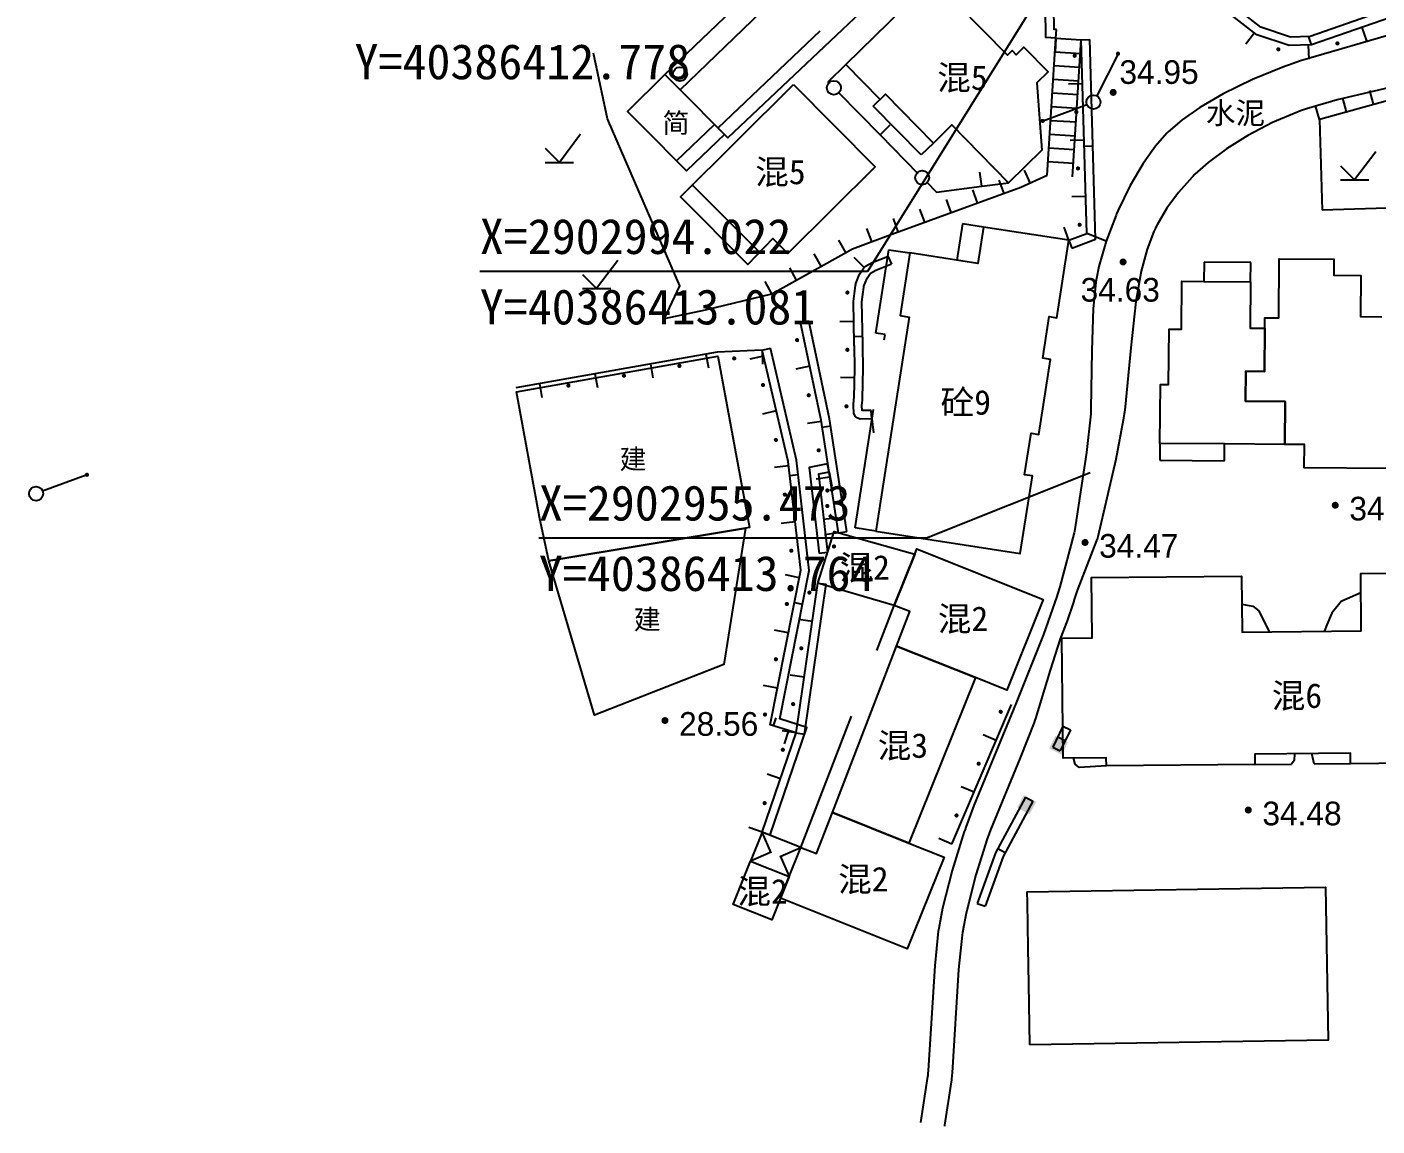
# Model space of a CAD drawing. Header units: metres. Extents: x 36500 to 80772748, y -35000 to 5806266.
# Drawn here: x 40382546.8 to 40382642.6, y 2902093.1 to 2902171.1 of the extents above; entities that cross this region are included whole.
import ezdxf
from ezdxf.enums import TextEntityAlignment as Align

# ---------------------------------------------------------------- set-up
doc = ezdxf.new("R2010")
doc.units = ezdxf.units.M
doc.header["$LTSCALE"] = 10
for name, pattern in [('2', [0]), ('213002', [0]), ('229', [1.5, 1, -0.5]), ('236', [1.5, 1, -0.5]), ('243432', [0])]:
    doc.linetypes.add(name, pattern=pattern)
doc.layers.add('dx', color=252, linetype='Continuous')
doc.layers.add('坐标', color=7, linetype='Continuous')
doc.styles.add('DMZD', font='')
doc.styles.add('HZ', font='')
doc.styles.add('JMHT', font='simhei.ttf')
doc.styles.add('JMST', font='')
doc.styles.add('JMXD', font='')
doc.styles.add('JTXD', font='')
doc.styles.get('DMZD').set_extended_font_data('方正中等线简体')
doc.styles.get('HZ').set_extended_font_data('SimSun')
doc.styles.get('JMST').set_extended_font_data('宋体')
doc.styles.get('JMXD').set_extended_font_data('SimSun')
doc.styles.get('JTXD').set_extended_font_data('SimSun')
doc.linetypes.add('120', pattern='A,0,[149,SSAAA.SHX,S=0.1,R=0,X=0,Y=0],-0.8', length=0.8)

# ---------------------------------------------------------------- blocks, each defined once
blk = doc.blocks.new('914100')
at = {"color": 0, "linetype": 'Continuous', "lineweight": -3, "flags": 128}
for points in [[(1.5, 2), (0, 0)], [(-1, 1), (0, 0)], [(-1, 0), (1, 0)]]:
    blk.add_lwpolyline(points, dxfattribs=at)
blk = doc.blocks.new('2120110')
at = {"color": 0, "style": 'JMHT'}
blk.add_text('简', height=1.4, dxfattribs=at).set_placement((0, 0), align=Align.MIDDLE_CENTER)
blk = doc.blocks.new('238400')
at = {"color": 0, "linetype": 'Continuous', "lineweight": -3}
blk.add_circle((0, 0), 0.5, dxfattribs=at)
blk = doc.blocks.new('2362010')
at = {"linetype": '2'}
blk.add_hatch(color=0, dxfattribs=at).paths.add_polyline_path([(0, 0.5), (0, -0.5), (-1, -0.5), (-1, 0.5)])
blk = doc.blocks.new('5210030')
at = {"linetype": '2'}
h = blk.add_hatch(color=0, dxfattribs=at)
edge = h.paths.add_edge_path(flags=0)
edge.add_arc((3.85, 0), 0.15, 0, 360)
at = {"color": 0, "linetype": 'Continuous', "flags": 128}
blk.add_lwpolyline([(3.8, 0), (0.5, 0)], dxfattribs=at)
blk = doc.blocks.new('513200')
at = {"color": 0, "linetype": 'Continuous', "lineweight": -3}
blk.add_circle((0, 0), 0.5, dxfattribs=at)
blk = doc.blocks.new('gc200')
at = {"linetype": '2'}
h = blk.add_hatch(color=0, dxfattribs=at)
edge = h.paths.add_edge_path(flags=0)
edge.add_arc((0, 0), 0.25, 0, 360)

msp = doc.modelspace()

# ---------------------------------------------------------------- hatches: boundary and pattern name
at = {"layer": 'dx', "linetype": '2'}
h = msp.add_hatch(color=252, dxfattribs=at)
edge = h.paths.add_edge_path(flags=0)
edge.add_arc((40382635.615, 2902169.506), 0.15, 0, 360)
h = msp.add_hatch(color=252, dxfattribs=at)
edge = h.paths.add_edge_path(flags=0)
edge.add_arc((40382639.805, 2902169.929), 0.15, 0, 360)
h = msp.add_hatch(color=252, dxfattribs=at)
edge = h.paths.add_edge_path(flags=0)
edge.add_arc((40382621.162, 2902169.053), 0.15, 0, 360)
h = msp.add_hatch(color=252, dxfattribs=at)
edge = h.paths.add_edge_path(flags=0)
edge.add_arc((40382621.278, 2902165.054), 0.15, 0, 360)
h = msp.add_hatch(color=252, dxfattribs=at)
edge = h.paths.add_edge_path(flags=0)
edge.add_arc((40382621.394, 2902161.056), 0.15, 0, 360)
h = msp.add_hatch(color=252, dxfattribs=at)
edge = h.paths.add_edge_path(flags=0)
edge.add_arc((40382621.511, 2902157.058), 0.15, 0, 360)
h = msp.add_hatch(color=252, dxfattribs=at)
edge = h.paths.add_edge_path(flags=0)
edge.add_arc((40382605.038, 2902152.247), 0.15, 0, 360)
h = msp.add_hatch(color=252, dxfattribs=at)
edge = h.paths.add_edge_path(flags=0)
edge.add_arc((40382601.464, 2902148.87), 0.15, 0, 360)
h = msp.add_hatch(color=252, dxfattribs=at)
edge = h.paths.add_edge_path(flags=0)
edge.add_arc((40382605.035, 2902148.18), 0.15, 0, 360)
h = msp.add_hatch(color=252, dxfattribs=at)
edge = h.paths.add_edge_path(flags=0)
edge.add_arc((40382597.006, 2902147.571), 0.15, 0, 360)
h = msp.add_hatch(color=252, dxfattribs=at)
edge = h.paths.add_edge_path(flags=0)
edge.add_arc((40382589.18, 2902146.341), 0.15, 0, 360)
h = msp.add_hatch(color=252, dxfattribs=at)
edge = h.paths.add_edge_path(flags=0)
edge.add_arc((40382593.118, 2902147.04), 0.15, 0, 360)
h = msp.add_hatch(color=252, dxfattribs=at)
edge = h.paths.add_edge_path(flags=0)
edge.add_arc((40382585.241, 2902145.641), 0.15, 0, 360)
h = msp.add_hatch(color=252, dxfattribs=at)
edge = h.paths.add_edge_path(flags=0)
edge.add_arc((40382599.049, 2902145.68), 0.15, 0, 360)
h = msp.add_hatch(color=252, dxfattribs=at)
edge = h.paths.add_edge_path(flags=0)
edge.add_arc((40382602.293, 2902144.957), 0.15, 0, 360)
h = msp.add_hatch(color=252, dxfattribs=at)
edge = h.paths.add_edge_path(flags=0)
edge.add_arc((40382604.97, 2902144.169), 0.15, 0, 360)
h = msp.add_hatch(color=252, dxfattribs=at)
edge = h.paths.add_edge_path(flags=0)
edge.add_arc((40382599.96, 2902141.785), 0.15, 0, 360)
h = msp.add_hatch(color=252, dxfattribs=at)
edge = h.paths.add_edge_path(flags=0)
edge.add_arc((40382603.001, 2902141.05), 0.15, 0, 360)
h = msp.add_hatch(color=252, dxfattribs=at)
edge = h.paths.add_edge_path(flags=0)
edge.add_arc((40382600.6, 2902137.901), 0.15, 0, 360)
h = msp.add_hatch(color=252, dxfattribs=at)
edge = h.paths.add_edge_path(flags=0)
edge.add_arc((40382603.616, 2902138.194), 0.15, 0, 360)
h = msp.add_hatch(color=252, dxfattribs=at)
edge = h.paths.add_edge_path(flags=0)
edge.add_arc((40382603.608, 2902137.097), 0.15, 0, 360)
h = msp.add_hatch(color=252, dxfattribs=at)
edge = h.paths.add_edge_path(flags=0)
edge.add_arc((40382601.058, 2902133.927), 0.15, 0, 360)
h = msp.add_hatch(color=252, dxfattribs=at)
edge = h.paths.add_edge_path(flags=0)
edge.add_arc((40382604.081, 2902134.221), 0.15, 0, 360)
h = msp.add_hatch(color=252, dxfattribs=at)
edge = h.paths.add_edge_path(flags=0)
edge.add_arc((40382602.342, 2902130.95), 0.15, 0, 360)
h = msp.add_hatch(color=252, dxfattribs=at)
edge = h.paths.add_edge_path(flags=0)
edge.add_arc((40382600.74, 2902130.139), 0.15, 0, 360)
h = msp.add_hatch(color=252, dxfattribs=at)
edge = h.paths.add_edge_path(flags=0)
edge.add_arc((40382599.964, 2902126.215), 0.15, 0, 360)
h = msp.add_hatch(color=252, dxfattribs=at)
edge = h.paths.add_edge_path(flags=0)
edge.add_arc((40382601.765, 2902126.992), 0.15, 0, 360)
h = msp.add_hatch(color=252, dxfattribs=at)
edge = h.paths.add_edge_path(flags=0)
edge.add_arc((40382599.188, 2902122.291), 0.15, 0, 360)
h = msp.add_hatch(color=252, dxfattribs=at)
edge = h.paths.add_edge_path(flags=0)
edge.add_arc((40382601.187, 2902123.034), 0.15, 0, 360)
h = msp.add_hatch(color=252, dxfattribs=at)
edge = h.paths.add_edge_path(flags=0)
edge.add_arc((40382615.917, 2902122.484), 0.15, 0, 360)
h = msp.add_hatch(color=252, dxfattribs=at)
edge = h.paths.add_edge_path(flags=0)
edge.add_arc((40382600.457, 2902119.788), 0.15, 0, 360)
h = msp.add_hatch(color=252, dxfattribs=at)
edge = h.paths.add_edge_path(flags=0)
edge.add_arc((40382614.347, 2902118.805), 0.15, 0, 360)
h = msp.add_hatch(color=252, dxfattribs=at)
edge = h.paths.add_edge_path(flags=0)
edge.add_arc((40382599.164, 2902116.003), 0.15, 0, 360)
h = msp.add_hatch(color=252, dxfattribs=at)
edge = h.paths.add_edge_path(flags=0)
edge.add_arc((40382612.778, 2902115.125), 0.15, 0, 360)

# ---------------------------------------------------------------- linework, layer by layer
at = {"layer": 'dx', "color": 252, "linetype": 'Continuous', "lineweight": -3, "flags": 128}
for points in [[(40382591.618, 2902195.361), (40382602.657, 2902183.975), (40382610.218, 2902176.177), (40382596.564, 2902163.227), (40382596.317, 2902163.475), (40382593.174, 2902166.632), (40382600.209, 2902173.442), (40382590.306, 2902183.798), (40382590.137, 2902183.975), (40382585.295, 2902189.29)], [(40382611.108, 2902174.494), (40382616.389, 2902169.102), (40382616.717, 2902169.424), (40382617.006, 2902169.129), (40382617.549, 2902169.661), (40382619.27, 2902167.903), (40382618.483, 2902167.132), (40382618.829, 2902162.358), (40382616.467, 2902160.045), (40382612.453, 2902164.143), (40382611.133, 2902162.85), (40382607.732, 2902166.322), (40382607.35, 2902165.948), (40382604.918, 2902168.431)], [(40382593.174, 2902166.632), (40382596.317, 2902163.475), (40382593.622, 2902160.887), (40382590.49, 2902164.033), (40382589.432, 2902165.096), (40382592.08, 2902167.731)], [(40382601.211, 2902167.003), (40382607.011, 2902161.165), (40382600.813, 2902155.007), (40382599.756, 2902156.071), (40382597.963, 2902154.234), (40382593.202, 2902159.029)], [(40382607.06, 2902135.316), (40382617.302, 2902133.724), (40382618.157, 2902139.229), (40382617.611, 2902139.313), (40382618.07, 2902142.265), (40382618.616, 2902142.18), (40382619.442, 2902147.499), (40382618.896, 2902147.584), (40382619.354, 2902150.535), (40382619.901, 2902150.45), (40382620.756, 2902155.954), (40382614.686, 2902156.897), (40382614.284, 2902154.31), (40382609.468, 2902155.058), (40382608.777, 2902150.608), (40382609.42, 2902150.508)], [(40382634.656, 2902149.717), (40382634.631, 2902146.646), (40382633.298, 2902146.657), (40382633.281, 2902144.527), (40382636.103, 2902144.504), (40382636.078, 2902141.469), (40382631.795, 2902141.504), (40382627.207, 2902141.541), (40382627.241, 2902145.728), (40382627.824, 2902145.723), (40382627.856, 2902149.647), (40382628.74, 2902149.64), (40382628.768, 2902153.054), (40382630.329, 2902153.041), (40382633.64, 2902153.014), (40382633.613, 2902149.725)], [(40382608.354, 2902130.027), (40382602.945, 2902131.622), (40382604.103, 2902135.281), (40382609.818, 2902133.677)], [(40382614.118, 2902124.911), (40382608.528, 2902127.143), (40382609.474, 2902129.595), (40382608.354, 2902130.027), (40382609.818, 2902133.677), (40382609.97, 2902134.054), (40382618.921, 2902130.465), (40382616.337, 2902124.021)], [(40382640.74, 2902118.78), (40382640.733, 2902119.544), (40382633.946, 2902119.479), (40382633.953, 2902118.74), (40382623.408, 2902118.639), (40382623.402, 2902119.228), (40382620.336, 2902119.199), (40382620.255, 2902127.719), (40382622.399, 2902127.739), (40382622.358, 2902132.009), (40382632.997, 2902132.111), (40382633.035, 2902128.145), (40382641.493, 2902128.226), (40382641.454, 2902132.292), (40382655.23, 2902132.424), (40382655.273, 2902127.951), (40382651.859, 2902127.918), (40382651.897, 2902123.936), (40382650.691, 2902123.925), (40382650.74, 2902118.901)], [(40382609.406, 2902113.162), (40382603.977, 2902115.34), (40382608.528, 2902127.143), (40382614.118, 2902124.911)], [(40382609.406, 2902113.162), (40382611.895, 2902112.163), (40382609.286, 2902105.658), (40382600.293, 2902109.264), (40382600.903, 2902110.785), (40382601.731, 2902112.849), (40382602.851, 2902112.418), (40382603.977, 2902115.34)], [(40382601.731, 2902112.849), (40382598.991, 2902113.948), (40382598.163, 2902111.884), (40382600.903, 2902110.785)], [(40382600.293, 2902109.264), (40382599.671, 2902107.713), (40382596.931, 2902108.812), (40382598.163, 2902111.884), (40382600.903, 2902110.785)], [(40382617.969, 2902098.848), (40382617.902, 2902103.155), (40382617.863, 2902105.731), (40382617.813, 2902108.943), (40382617.801, 2902109.704), (40382638.968, 2902110.032), (40382639.137, 2902099.176)]]:
    msp.add_lwpolyline(points, close=True, dxfattribs=at)
for points in [[(40382653.085, 2902194.106), (40382655.34, 2902194.985), (40382657.886, 2902187.037), (40382657.963, 2902184.568), (40382657.824, 2902183.975), (40382657.159, 2902181.146), (40382656.108, 2902179.126), (40382652.641, 2902175.669), (40382649.414, 2902173.795), (40382644.243, 2902171.995), (40382637.968, 2902169.821), (40382636.385, 2902169.777), (40382634.079, 2902170.543), (40382632.172, 2902172.019), (40382629.572, 2902175.199), (40382628.386, 2902177.643), (40382626.408, 2902183.975)], [(40382653.303, 2902193.547), (40382654.963, 2902194.194), (40382657.289, 2902186.934), (40382657.361, 2902184.628), (40382657.24, 2902184.113), (40382656.592, 2902181.356), (40382655.619, 2902179.486), (40382652.272, 2902176.149), (40382649.163, 2902174.343), (40382644.046, 2902172.562), (40382637.859, 2902170.418), (40382636.474, 2902170.38), (40382634.365, 2902171.08), (40382632.593, 2902172.452), (40382630.081, 2902175.524), (40382628.946, 2902177.864), (40382626.981, 2902184.154)], [(40382619.832, 2902170.308), (40382619.123, 2902170.355), (40382619.086, 2902172.451)], [(40382619.871, 2902170.907), (40382619.713, 2902170.917), (40382619.686, 2902172.461)], [(40382619.212, 2902160.577), (40382619.832, 2902170.308)], [(40382619.832, 2902170.308), (40382619.766, 2902169.31)], [(40382619.832, 2902170.308), (40382619.871, 2902170.907)], [(40382619.832, 2902170.308), (40382621.629, 2902170.189)], [(40382644.343, 2902170.773), (40382637.195, 2902168.684), (40382636.333, 2902168.391), (40382636.118, 2902168.315), (40382635.937, 2902168.249), (40382633.783, 2902167.374), (40382631.69, 2902166.357), (40382630.03, 2902165.39), (40382628.79, 2902164.513), (40382627.935, 2902163.775), (40382627.8, 2902163.643), (40382627.705, 2902163.547), (40382626.898, 2902162.627), (40382626.021, 2902161.398), (40382625.107, 2902159.842), (40382624.252, 2902158.087), (40382624.14, 2902157.832), (40382624.101, 2902157.741), (40382623.398, 2902155.892), (40382622.884, 2902154.102), (40382622.706, 2902153.243), (40382622.689, 2902153.147), (40382622.659, 2902152.964), (40382622.463, 2902151.116), (40382622.388, 2902148.123), (40382622.319, 2902143.995), (40382622.308, 2902143.808), (40382622.296, 2902143.636), (40382621.996, 2902140.898), (40382621.146, 2902135.277)], [(40382633.909, 2902170.675), (40382633.297, 2902169.884)], [(40382637.97, 2902169.822), (40382637.773, 2902170.389)], [(40382641.532, 2902171.056), (40382641.859, 2902170.111)], [(40382620.756, 2902155.954), (40382622.029, 2902156.433), (40382621.629, 2902170.189)], [(40382620.967, 2902155.392), (40382622.641, 2902156.023), (40382622.228, 2902170.207)], [(40382621.01, 2902160.463), (40382621.629, 2902170.189)], [(40382621.629, 2902170.189), (40382622.228, 2902170.207)], [(40382637.739, 2902169.815), (40382637.767, 2902168.815)], [(40382604.918, 2902168.431), (40382603.663, 2902167.202), (40382603.776, 2902167.088)], [(40382619.769, 2902169.331), (40382621.567, 2902169.217)], [(40382638.52, 2902164.537), (40382638.635, 2902164.57), (40382643.489, 2902165.926), (40382644.191, 2902166.095), (40382644.308, 2902166.122), (40382644.416, 2902166.147), (40382648.209, 2902167.004), (40382649.466, 2902167.428), (40382649.67, 2902167.515), (40382649.715, 2902167.535), (40382651.662, 2902168.46), (40382651.849, 2902168.524), (40382651.893, 2902168.537), (40382651.954, 2902168.555), (40382652.896, 2902168.725), (40382655.101, 2902168.865)], [(40382619.707, 2902168.358), (40382621.505, 2902168.244)], [(40382604.373, 2902166.48), (40382607.357, 2902163.44)], [(40382619.646, 2902167.386), (40382621.443, 2902167.271)], [(40382621.72, 2902167.068), (40382620.72, 2902167.039)], [(40382645.042, 2902167.147), (40382639.778, 2902165.935), (40382637.619, 2902165.29), (40382637.406, 2902165.216), (40382637.193, 2902165.14), (40382637.025, 2902165.078), (40382635.202, 2902164.313), (40382633.445, 2902163.401), (40382631.924, 2902162.445), (40382630.634, 2902161.474), (40382629.697, 2902160.638), (40382629.568, 2902160.512), (40382629.503, 2902160.447), (40382628.516, 2902159.349), (40382627.699, 2902158.236), (40382627.01, 2902157.055), (40382626.929, 2902156.893), (40382626.89, 2902156.811), (40382626.776, 2902156.567), (40382626.295, 2902155.313), (40382625.872, 2902153.755), (40382625.493, 2902151.611), (40382625.145, 2902148.315), (40382624.709, 2902143.9), (40382624.671, 2902143.627), (40382624.632, 2902143.355), (40382624.605, 2902143.179), (40382624.074, 2902140.395), (40382622.793, 2902134.895), (40382622.756, 2902134.722)], [(40382642.372, 2902165.614), (40382642.103, 2902166.577)], [(40382619.584, 2902166.413), (40382621.381, 2902166.299)], [(40382640.446, 2902165.076), (40382640.177, 2902166.039)], [(40382619.522, 2902165.44), (40382621.319, 2902165.326)], [(40382638.52, 2902164.537), (40382638.24, 2902165.497)], [(40382607.357, 2902163.44), (40382608.07, 2902164.141)], [(40382619.46, 2902164.468), (40382621.257, 2902164.353)], [(40382607.357, 2902163.44), (40382610.042, 2902160.705)], [(40382619.398, 2902163.495), (40382621.196, 2902163.381)], [(40382621.836, 2902163.07), (40382620.836, 2902163.041)], [(40382621.849, 2902162.631), (40382622.449, 2902162.649)], [(40382619.336, 2902162.523), (40382621.134, 2902162.408)], [(40382614.567, 2902159.795), (40382614.436, 2902160.786)], [(40382618.013, 2902160.027), (40382617.596, 2902160.936)], [(40382619.274, 2902161.55), (40382621.072, 2902161.436)], [(40382599.686, 2902152.158), (40382605.407, 2902155.36), (40382607.931, 2902156.293), (40382617.335, 2902159.716), (40382619.212, 2902160.577)], [(40382610.639, 2902160.097), (40382611.351, 2902159.372), (40382614.567, 2902159.795)], [(40382614.567, 2902159.795), (40382616.467, 2902160.045)], [(40382616.157, 2902159.287), (40382615.815, 2902160.226)], [(40382612.398, 2902157.919), (40382612.056, 2902158.859)], [(40382614.277, 2902158.603), (40382613.935, 2902159.543)], [(40382621.952, 2902159.072), (40382620.953, 2902159.042)], [(40382610.518, 2902157.235), (40382610.176, 2902158.175)], [(40382608.639, 2902156.551), (40382608.297, 2902157.491)], [(40382604.922, 2902155.089), (40382604.434, 2902155.962)], [(40382606.762, 2902155.861), (40382606.415, 2902156.799)], [(40382620.756, 2902155.954), (40382620.404, 2902156.89)], [(40382620.756, 2902155.954), (40382620.967, 2902155.392)], [(40382603.177, 2902154.112), (40382602.688, 2902154.985)], [(40382606.78, 2902143.286), (40382606.719, 2902143.28), (40382605.933, 2902143.266), (40382605.666, 2902143.387), (40382605.641, 2902143.413), (40382605.611, 2902143.44), (40382605.496, 2902143.659), (40382605.467, 2902144.24), (40382605.5, 2902144.653), (40382605.502, 2902144.675), (40382605.509, 2902144.763), (40382605.565, 2902146.888), (40382605.529, 2902148.432), (40382605.527, 2902148.506), (40382605.524, 2902148.59), (40382605.464, 2902151.611), (40382605.603, 2902152.74), (40382605.624, 2902152.826), (40382605.637, 2902152.876), (40382605.893, 2902153.552), (40382606.203, 2902154.001), (40382606.272, 2902154.069), (40382606.284, 2902154.079), (40382606.321, 2902154.111), (40382606.782, 2902154.386), (40382607.878, 2902154.803), (40382607.913, 2902154.818)], [(40382606.227, 2902154.024), (40382605.526, 2902154.737)], [(40382606.719, 2902143.883), (40382606.683, 2902143.88), (40382606.086, 2902143.869), (40382606.068, 2902144.231), (40382606.098, 2902144.603), (40382606.1, 2902144.625), (40382606.108, 2902144.731), (40382606.165, 2902146.887), (40382606.129, 2902148.449), (40382606.126, 2902148.528), (40382606.124, 2902148.607), (40382606.065, 2902151.581), (40382606.194, 2902152.632), (40382606.205, 2902152.68), (40382606.209, 2902152.693), (40382606.428, 2902153.271), (40382606.665, 2902153.613), (40382606.676, 2902153.624), (40382607.044, 2902153.844), (40382608.107, 2902154.248), (40382608.158, 2902154.27)], [(40382607.913, 2902154.818), (40382608.158, 2902154.27)], [(40382646.434, 2902139.731), (40382637.455, 2902139.805), (40382637.469, 2902141.457), (40382636.078, 2902141.469), (40382636.103, 2902144.504), (40382633.281, 2902144.527), (40382633.298, 2902146.657), (40382634.631, 2902146.646), (40382634.656, 2902149.717), (40382634.662, 2902150.457), (40382635.646, 2902150.449), (40382635.68, 2902154.643), (40382639.554, 2902154.612), (40382639.545, 2902153.468), (40382641.461, 2902153.453), (40382641.437, 2902150.543), (40382642.965, 2902150.53)], [(40382601.432, 2902153.135), (40382600.943, 2902154.008)], [(40382599.686, 2902152.158), (40382599.198, 2902153.031)], [(40382601.713, 2902150.111), (40382602.3, 2902150.236)], [(40382604.999, 2902135.287), (40382603.772, 2902143.283), (40382602.3, 2902150.236)], [(40382604.406, 2902135.196), (40382603.181, 2902143.175), (40382601.713, 2902150.111)], [(40382605.492, 2902150.191), (40382604.492, 2902150.171)], [(40382598.985, 2902148.15), (40382599.569, 2902148.287)], [(40382599.559, 2902113.754), (40382602.159, 2902121.368), (40382600.248, 2902121.978), (40382602.329, 2902132.508), (40382601.424, 2902140.355), (40382599.569, 2902148.287)], [(40382605.513, 2902149.129), (40382606.113, 2902149.141)], [(40382598.985, 2902148.15), (40382595.8, 2902148.024), (40382581.501, 2902145.485)], [(40382595, 2902147.882), (40382595.175, 2902146.898)], [(40382599.08, 2902147.741), (40382598.107, 2902147.513)], [(40382598.991, 2902113.948), (40382601.393, 2902120.982), (40382599.555, 2902121.569), (40382601.722, 2902132.533), (40382600.832, 2902140.252), (40382598.985, 2902148.15)], [(40382598.985, 2902148.15), (40382599.024, 2902147.151)], [(40382587.123, 2902146.483), (40382587.298, 2902145.499)], [(40382591.061, 2902147.183), (40382591.236, 2902146.198)], [(40382602.368, 2902147.017), (40382601.389, 2902146.81)], [(40382583.185, 2902145.784), (40382583.36, 2902144.799)], [(40382605.546, 2902146.192), (40382604.547, 2902146.218)], [(40382599.991, 2902143.846), (40382599.018, 2902143.618)], [(40382606.78, 2902143.286), (40382606.719, 2902143.883)], [(40382603.192, 2902143.103), (40382602.204, 2902142.951)], [(40382603.256, 2902142.689), (40382603.849, 2902142.78)], [(40382606.78, 2902143.286), (40382606.881, 2902142.291)], [(40382600.867, 2902139.945), (40382599.874, 2902139.831)], [(40382603.633, 2902140.082), (40382602.317, 2902139.829), (40382603.033, 2902133.712)], [(40382603.746, 2902139.493), (40382603.633, 2902140.082)], [(40382600.946, 2902139.265), (40382601.542, 2902139.333)], [(40382603.799, 2902139.149), (40382602.811, 2902138.998)], [(40382603.746, 2902139.493), (40382602.978, 2902139.345), (40382603.629, 2902133.781)], [(40382603.746, 2902139.493), (40382603.935, 2902138.511)], [(40382601.326, 2902135.971), (40382600.332, 2902135.857)], [(40382603.352, 2902136.15), (40382604.345, 2902136.266)], [(40382604.406, 2902135.196), (40382603.418, 2902135.044)], [(40382604.406, 2902135.196), (40382604.999, 2902135.287)], [(40382621.146, 2902135.277), (40382621.123, 2902135.187), (40382620.102, 2902131.364), (40382619.939, 2902130.837), (40382619.886, 2902130.667), (40382618.942, 2902127.966), (40382617.153, 2902123.473), (40382616.742, 2902122.48), (40382616.673, 2902122.313), (40382614.004, 2902115.822), (40382613.439, 2902114.303), (40382613.38, 2902114.133), (40382613.332, 2902113.995), (40382612.461, 2902111.217), (40382611.785, 2902108.538), (40382611.518, 2902107.113), (40382611.487, 2902106.91), (40382611.228, 2902104.449), (40382610.771, 2902097.018), (40382610.749, 2902096.813), (40382610.744, 2902096.763), (40382610.733, 2902096.664), (40382610.732, 2902096.658), (40382610.725, 2902096.591), (40382610.231, 2902093.336)], [(40382622.756, 2902134.722), (40382622.721, 2902134.637), (40382621.346, 2902131.095), (40382621.108, 2902130.393), (40382621.092, 2902130.346), (40382620.603, 2902128.875), (40382620.599, 2902128.864), (40382620.581, 2902128.817), (40382620.186, 2902127.79), (40382620.181, 2902127.779), (40382620.138, 2902127.663), (40382619.415, 2902125.431), (40382618.378, 2902122.001), (40382618.338, 2902121.884), (40382618.279, 2902121.716), (40382617.304, 2902119.22), (40382615.183, 2902114.098), (40382614.998, 2902113.594), (40382614.951, 2902113.462), (40382614.152, 2902110.92), (40382613.464, 2902108.202), (40382613.204, 2902106.829), (40382613.173, 2902106.628), (40382612.923, 2902104.198), (40382612.466, 2902096.86), (40382612.445, 2902096.657), (40382612.44, 2902096.607), (40382612.423, 2902096.458), (40382612.421, 2902096.438), (40382612.413, 2902096.37), (40382611.925, 2902093.149), (40382611.915, 2902093.082)], [(40382603.629, 2902133.781), (40382603.033, 2902133.712)], [(40382601.618, 2902132.004), (40382600.637, 2902132.198)], [(40382601.393, 2902120.982), (40382602.945, 2902131.622)], [(40382601.987, 2902120.896), (40382603.539, 2902131.536)], [(40382602.945, 2902131.622), (40382603.539, 2902131.536)], [(40382601.271, 2902130.248), (40382601.859, 2902130.132)], [(40382600.842, 2902128.08), (40382599.861, 2902128.274)], [(40382602.548, 2902128.899), (40382601.558, 2902129.043)], [(40382600.067, 2902124.156), (40382599.086, 2902124.35)], [(40382601.971, 2902124.94), (40382600.981, 2902125.085)], [(40382612.453, 2902113.09), (40382616.686, 2902123.012)], [(40382599.8, 2902121.49), (40382599.983, 2902122.062)], [(40382601.393, 2902120.982), (40382600.404, 2902121.127)], [(40382600.853, 2902121.155), (40382600.549, 2902120.202)], [(40382601.393, 2902120.982), (40382601.987, 2902120.896)], [(40382615.592, 2902120.448), (40382614.672, 2902120.84)], [(40382620.315, 2902121.455), (40382619.601, 2902119.981)], [(40382620.855, 2902121.194), (40382620.142, 2902119.72)], [(40382620.315, 2902121.455), (40382620.855, 2902121.194)], [(40382619.601, 2902119.981), (40382620.142, 2902119.72)], [(40382600.284, 2902117.734), (40382599.337, 2902118.057)], [(40382614.022, 2902116.769), (40382613.103, 2902117.161)], [(40382617.67, 2902116.432), (40382615.545, 2902112.467), (40382614.244, 2902108.887)], [(40382618.199, 2902116.148), (40382616.095, 2902112.221), (40382614.807, 2902108.682)], [(40382617.67, 2902116.432), (40382618.199, 2902116.148)], [(40382598.991, 2902113.948), (40382598.044, 2902114.271)], [(40382599.62, 2902112.478), (40382598.991, 2902113.948)], [(40382598.991, 2902113.948), (40382599.559, 2902113.754)], [(40382600.26, 2902112.221), (40382601.731, 2902112.849)], [(40382612.453, 2902113.09), (40382611.533, 2902113.482)], [(40382599.634, 2902112.513), (40382598.163, 2902111.884)], [(40382600.274, 2902112.256), (40382600.903, 2902110.785)], [(40382614.244, 2902108.887), (40382614.807, 2902108.682)]]:
    msp.add_lwpolyline(points, dxfattribs=at)
at = {"layer": 'dx', "color": 252, "linetype": '236', "lineweight": -3, "flags": 128}
msp.add_lwpolyline([(40382592.08, 2902167.731), (40382598.095, 2902173.483), (40382589.222, 2902182.762)], dxfattribs=at)
at = {"layer": 'dx', "color": 252, "linetype": '229', "lineweight": -3, "flags": 128}
for points in [[(40382595.858, 2902163.936), (40382609.53, 2902176.902)], [(40382611.133, 2902162.85), (40382610.276, 2902162.011), (40382606.875, 2902165.483), (40382607.732, 2902166.322)], [(40382592.929, 2902161.608), (40382595.611, 2902164.183)], [(40382594.054, 2902159.875), (40382598.815, 2902155.079)], [(40382614.686, 2902156.897), (40382613.204, 2902157.127), (40382612.802, 2902154.54)], [(40382607.06, 2902135.316), (40382605.577, 2902135.546), (40382607.707, 2902149.256), (40382607.064, 2902149.356), (40382607.986, 2902155.288), (40382609.468, 2902155.058)], [(40382633.64, 2902153.014), (40382633.651, 2902154.378), (40382630.34, 2902154.405), (40382630.329, 2902153.041)], [(40382627.207, 2902141.541), (40382627.197, 2902140.342), (40382631.786, 2902140.305), (40382631.795, 2902141.504)], [(40382633.017, 2902130.12), (40382633.809, 2902129.974), (40382634.219, 2902129.644), (40382634.949, 2902128.164)], [(40382641.467, 2902130.939), (40382640.105, 2902130.342), (40382640.071, 2902130.305), (40382639.468, 2902129.569), (40382639.416, 2902129.484), (40382639.412, 2902129.478), (40382639.387, 2902129.436), (40382639.048, 2902128.657), (40382638.885, 2902128.235), (40382638.871, 2902128.201)], [(40382601.731, 2902112.849), (40382608.354, 2902130.027)], [(40382623.408, 2902118.639), (40382621.481, 2902118.533), (40382621.191, 2902118.769), (40382621.072, 2902119.206)], [(40382633.953, 2902118.74), (40382636.546, 2902118.765)], [(40382636.751, 2902119.506), (40382636.731, 2902119.034), (40382636.546, 2902118.765)], [(40382638.143, 2902118.78), (40382637.996, 2902119.518)], [(40382638.143, 2902118.78), (40382640.74, 2902118.805)]]:
    msp.add_lwpolyline(points, dxfattribs=at)
at = {"layer": 'dx', "color": 252, "linetype": '120', "lineweight": -3, "flags": 128}
for points in [[(40382592.049, 2902150.411), (40382593.143, 2902152.719), (40382588.011, 2902164.581), (40382587.027, 2902169.246)], [(40382638.52, 2902164.536), (40382638.722, 2902158.091)], [(40382655.587, 2902158.619), (40382638.722, 2902158.091)], [(40382623.4, 2902155.898), (40382622.029, 2902156.433)], [(40382592.049, 2902150.411), (40382594.964, 2902151.016), (40382599.686, 2902152.158)]]:
    msp.add_lwpolyline(points, dxfattribs=at)
at = {"layer": 'dx', "color": 252, "linetype": '213002', "lineweight": -3, "flags": 128}
for points in [[(40382583.863, 2902133.202), (40382583.198, 2902136.298), (40382581.554, 2902145.189), (40382595.852, 2902147.729), (40382598.1, 2902135.57), (40382597.803, 2902135.515)], [(40382583.863, 2902133.202), (40382597.803, 2902135.515), (40382596.276, 2902125.837), (40382587.081, 2902122.255)]]:
    msp.add_lwpolyline(points, close=True, dxfattribs=at)
at = {"layer": 'dx', "color": 252, "linetype": '243432', "lineweight": -3, "flags": 128}
for points in [[(40382619.958, 2902120.718), (40382620.498, 2902120.457)], [(40382620.315, 2902121.455), (40382620.855, 2902121.194)], [(40382617.67, 2902116.432), (40382618.199, 2902116.148)], [(40382615.708, 2902112.771), (40382616.237, 2902112.487)]]:
    msp.add_lwpolyline(points, dxfattribs=at)
at = {"layer": 'dx', "color": 252, "linetype": 'Continuous', "lineweight": -3}
for centre in [(40382604.074, 2902166.784), (40382610.341, 2902160.401)]:
    msp.add_circle(centre, 0.5, dxfattribs=at)
at = {"layer": '坐标', "color": 252, "linetype": 'Continuous'}
for p, q in [((40382621.582, 2902177.998), (40382606.455, 2902153.73)), ((40382606.455, 2902153.73), (40382578.955, 2902153.73)), ((40382622.265, 2902139.449), (40382610.649, 2902134.811)), ((40382610.649, 2902134.811), (40382583.149, 2902134.811))]:
    msp.add_line(p, q, dxfattribs=at)

# ---------------------------------------------------------------- block references
at = {"layer": 'dx', "color": 252}
for name, p, rotation in [('5210030', (40382622.496, 2902165.766), 63.08426550415165), ('5210030', (40382622.496, 2902165.766), 200.328492202155), ('513200', (40382622.496, 2902165.766), 221.7063831049017), ('5210030', (40382547.471, 2902137.971), 20.32848340844621), ('513200', (40382547.471, 2902137.971), 200.328492202155), ('2362010', (40382619.798, 2902119.661), 243.698991248279), ('2362010', (40382617.991, 2902116.332), 62.19854409722213)]:
    msp.add_blockref(name, p, dxfattribs=dict(at, rotation=rotation))
for name, p in [('238400', (40382593.158, 2902167.751)), ('gc200', (40382623.893, 2902166.453)), ('2120110', (40382592.874, 2902164.285)), ('914100', (40382584.6, 2902161.488)), ('914100', (40382641.025, 2902160.245)), ('914100', (40382587.243, 2902152.528)), ('gc200', (40382624.596, 2902154.417)), ('gc200', (40382639.649, 2902137.149)), ('gc200', (40382621.898, 2902134.506)), ('gc200', (40382592.093, 2902121.865)), ('gc200', (40382633.479, 2902115.51))]:
    msp.add_blockref(name, p, dxfattribs=at)

# ---------------------------------------------------------------- texts
for s, height, style, p in [('混5', 1.75, 'JMXD', (40382613.194, 2902167.508)), ('水泥', 1.54, 'JTXD', (40382632.571, 2902164.991)), ('混5', 1.75, 'JMXD', (40382600.282, 2902160.814)), ('砼9', 1.75, 'JMXD', (40382613.436, 2902144.452)), ('建', 1.4, 'JMST', (40382589.827, 2902140.425)), ('混2', 1.75, 'JMXD', (40382606.262, 2902132.734)), ('混2', 1.75, 'JMXD', (40382613.236, 2902129.093)), ('建', 1.4, 'JMST', (40382590.833, 2902129.038)), ('混6', 1.75, 'JMXD', (40382636.929, 2902123.634)), ('混3', 1.75, 'JMXD', (40382608.97, 2902120.093)), ('混2', 1.75, 'JMXD', (40382606.166, 2902110.607)), ('混2', 1.75, 'JMXD', (40382599.012, 2902109.742))]:
    msp.add_text(s, height=height, dxfattribs=dict(at, style=style)).set_placement(p, align=Align.MIDDLE_CENTER)
at = {"layer": 'dx', "color": 252, "style": 'DMZD'}
for s, p in [('34.95', (40382624.335, 2902168.736)), ('34.63', (40382621.583, 2902153.281)), ('34.53', (40382640.649, 2902137.747)), ('34.47', (40382622.898, 2902135.104)), ('28.56', (40382593.093, 2902122.463)), ('34.48', (40382634.479, 2902116.108))]:
    msp.add_text(s, height=1.68, dxfattribs=at).set_placement(p, align=Align.TOP_LEFT)
at = {"layer": '坐标', "color": 252, "linetype": 'Continuous', "style": 'HZ'}
for s, p in [('Y=40386412.778', (40382570.069, 2902167.386)), ('X=2902994.022', (40382578.955, 2902154.98)), ('Y=40386413.081', (40382578.955, 2902149.98)), ('X=2902955.473', (40382583.149, 2902136.061)), ('Y=40386413.764', (40382583.149, 2902131.061))]:
    msp.add_text(s, height=2.5, dxfattribs=at).set_placement(p)

doc.saveas('drawing.dxf')
